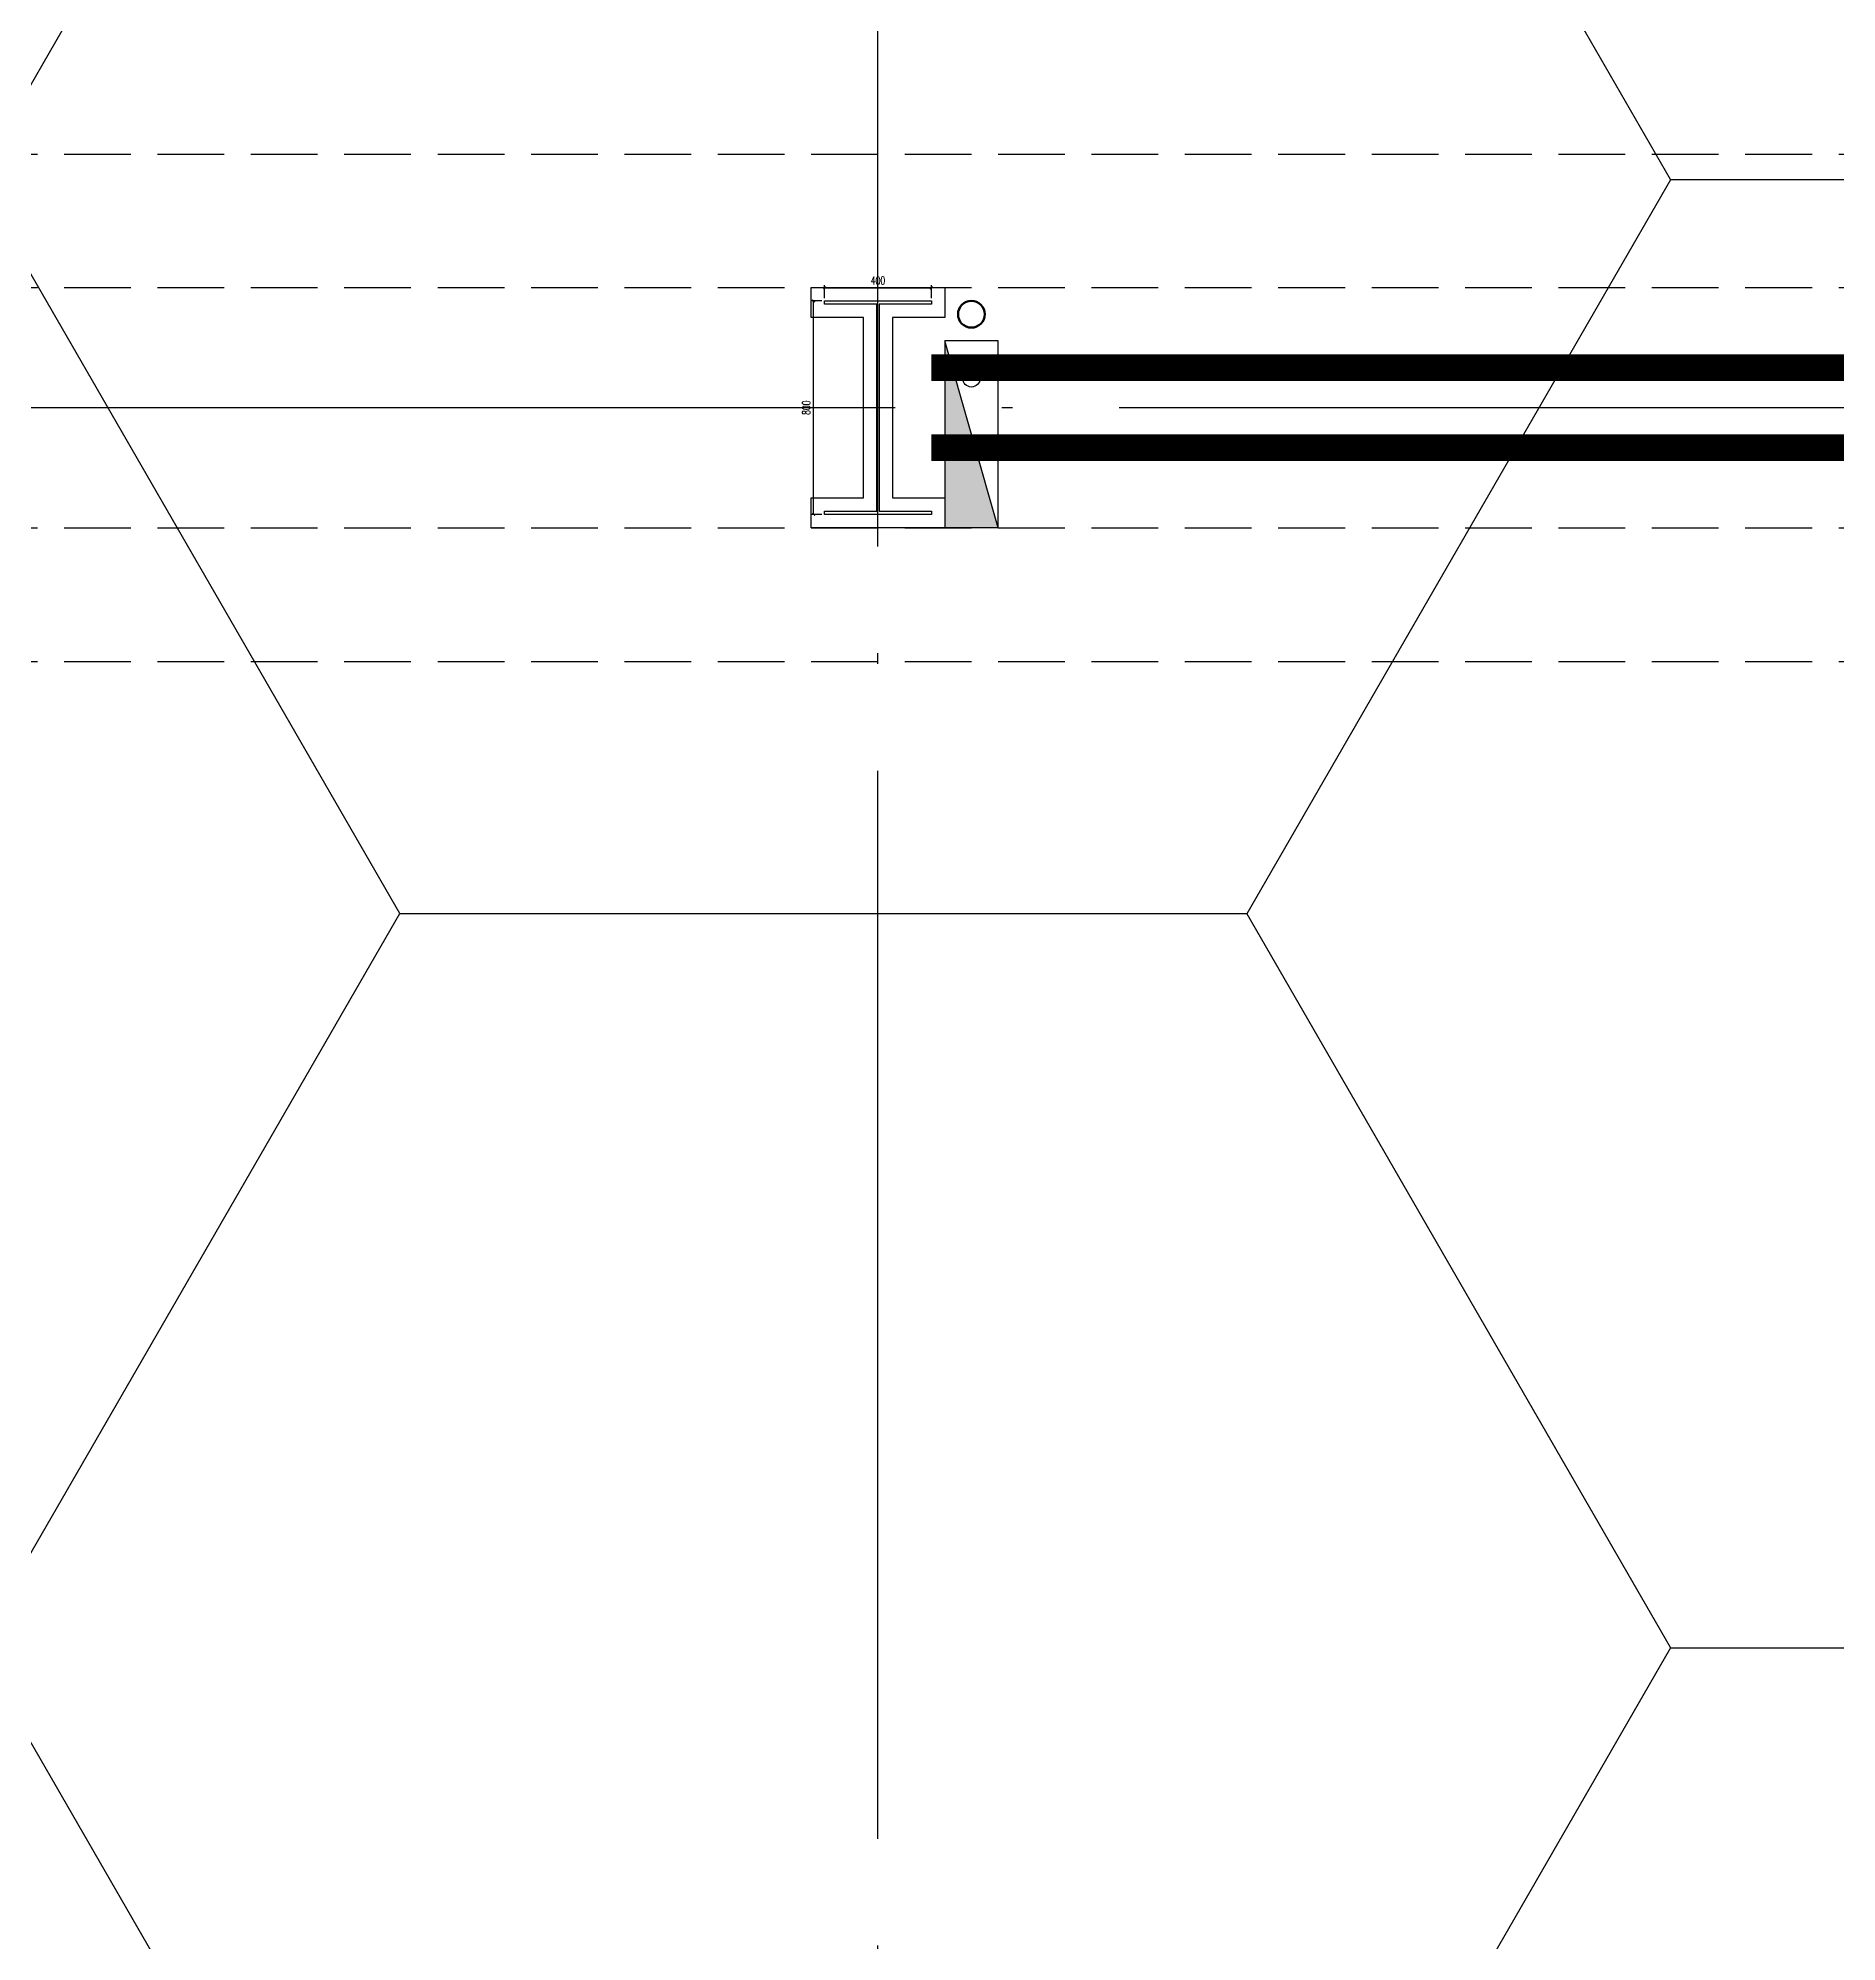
# Model space of a CAD drawing. Extents: x -821772 to -21949, y 506164 to 1049594.
# Drawn here: x -249002 to -242261, y 579073 to 586204 of the extents above; entities that cross this region are included whole.
import ezdxf
from ezdxf.xclip import XClip

# ---------------------------------------------------------------- set-up
doc = ezdxf.new("R2010")
doc.units = 0
doc.header["$LTSCALE"] = 1000
doc.header["$MEASUREMENT"] = 0
doc.header["$XCLIPFRAME"] = 2
for name, pattern in [('10平面20250807_t3$0$CENTER', [2, 1.25, -0.25, 0.25, -0.25]), ('10平面20250807_t3$0$DASH', [0.35, 0.25, -0.1]), ('10平面20250807_t3$0$DOTE', [2.42, 2, -0.2, 0.02, -0.2])]:
    doc.linetypes.add(name, pattern=pattern)
doc.layers.get('Defpoints').update_dxf_attribs({"color": 210})
for name, color, linetype in [('10平面20250807_t3$0$A-AXIS-DOTE', 8, '10平面20250807_t3$0$DOTE'), ('10平面20250807_t3$0$A-AXIS-DP', 8, 'Continuous'), ('10平面20250807_t3$0$A-HATCH-2', 8, 'Continuous'), ('10平面20250807_t3$0$A-LIN-V', 8, 'Continuous'), ('10平面20250807_t3$0$A-WINDOW', 8, 'Continuous'), ('10平面20250807_t3$0$AS-COLN', 8, 'Continuous'), ('10平面20250807_t3$0$AS-WALL', 8, 'Continuous'), ('10平面20250807_t3$0$SB_ZF消火栓', 10, 'Continuous'), ('10平面20250807_t3$0$SB_ZF消火栓M', 10, 'Continuous'), ('PUB_HATCH', 8, 'Continuous')]:
    doc.layers.add(name, color=color, linetype=linetype)
doc.layers.add('10平面20250807_t3$0$LG-ZF消防', color=1, linetype='Continuous', lineweight=60)
doc.layers.add('10平面20250807_t3$0$柱间支撑', color=8, linetype='10平面20250807_t3$0$CENTER', lineweight=0)
doc.styles.add('10平面20250807_t3$0$_TCH_DIM_T3', font='SIMPLEX', dxfattribs={"width": 0.705882, "bigfont": 'GBCBIG'})
doc.dimstyles.new('10平面20250807_t3$0$_TCH_ARCH&&10', dxfattribs={"dimtxt": 29.75, "dimasz": 10, "dimexe": 10, "dimexo": 10, "dimgap": 12.625, "dimtad": 1, "dimdec": 0, "dimzin": 0, "dimdsep": 46, "dimtxsty": '10平面20250807_t3$0$_TCH_DIM_T3', "dimblk": '10平面20250807_t3$0$_ArchTick', "dimcen": 0.09, "dimclrt": 7, "dimazin": 2, "dimtfac": 1, "dimtdec": 0, "dimtix": 1, "dimtmove": 2, "dimatfit": 3, "dimfxl": 0, "dimtolj": 1, "dimtzin": 0, "dimarcsym": 0})

# ---------------------------------------------------------------- blocks, each defined once
blk = doc.blocks.new('10平面20250807_t3$0$dote')
at = {"layer": '10平面20250807_t3$0$A-AXIS-DOTE', "ltscale": 2}
for p, q in [((-25117.8, -264080), (-25117.8, -167560.7)), ((100786.4, -220000), (-97273.6, -220000))]:
    blk.add_line(p, q, dxfattribs=at)
blk = doc.blocks.new('10平面20250807_t3$0$4324324')
at = {"layer": '10平面20250807_t3$0$A-HATCH-2', "linetype": '10平面20250807_t3$0$DASH'}
for p, q in [((-294754.2, 585770.1), (-128854.2, 585770.1)), ((-294754.2, 585270.1), (-128854.2, 585270.1)), ((-307354.2, 584369.9), (-128854.2, 584369.9)), ((-307354.2, 583869.9), (-128854.2, 583869.9))]:
    blk.add_line(p, q, dxfattribs=at)
blk = doc.blocks.new('10平面20250807_t3$0$_ArchTick')
at = {"color": 0, "linetype": 'ByBlock', "const_width": 0.4}
blk.add_lwpolyline([(-0.5, -0.5), (0.5, 0.5)], dxfattribs=at)
blk = doc.blocks.new('*D10492')
at = {"layer": '10平面20250807_t3$0$A-AXIS-DP', "color": 0, "lineweight": -2}
for p, q in [((-165054.2, 621030), (-165054.2, 621078.7)), ((-165054.2, 621068.7), (-164654.2, 621068.7)), ((-164654.2, 621030), (-164654.2, 621078.7))]:
    blk.add_line(p, q, dxfattribs=at)
at = {"layer": 'Defpoints', "color": 0}
for p in [(-164654.2, 621068.7), (-165054.2, 621020), (-164654.2, 621020)]:
    blk.add_point(p, dxfattribs=at)
at = {"layer": '10平面20250807_t3$0$A-AXIS-DP', "color": 0, "lineweight": -2, "xscale": 10, "yscale": 10, "zscale": 10, "rotation": 180}
blk.add_blockref('10平面20250807_t3$0$_ArchTick', (-165054.2, 621068.7), dxfattribs=at)
at = {"layer": '10平面20250807_t3$0$A-AXIS-DP', "color": 0, "lineweight": -2, "xscale": 10, "yscale": 10, "zscale": 10}
blk.add_blockref('10平面20250807_t3$0$_ArchTick', (-164654.2, 621068.7), dxfattribs=at)
at = {"layer": '10平面20250807_t3$0$A-AXIS-DP', "color": 7, "insert": (-164854.2, 621096.2), "char_height": 29.75, "attachment_point": 5, "style": '10平面20250807_t3$0$_TCH_DIM_T3'}
blk.add_mtext('\\A1;400', dxfattribs=at)
blk = doc.blocks.new('*D10493')
at = {"layer": '10平面20250807_t3$0$A-AXIS-DP', "color": 0, "lineweight": -2}
for p, q in [((-165064.2, 621020), (-165105.4, 621020)), ((-165095.4, 620220), (-165095.4, 621020)), ((-165064.2, 620220), (-165105.4, 620220))]:
    blk.add_line(p, q, dxfattribs=at)
at = {"layer": 'Defpoints', "color": 0}
for p in [(-165095.4, 621020), (-165054.2, 621020), (-165054.2, 620220)]:
    blk.add_point(p, dxfattribs=at)
at = {"layer": '10平面20250807_t3$0$A-AXIS-DP', "color": 0, "lineweight": -2, "xscale": 10, "yscale": 10, "zscale": 10}
for p, rotation in [((-165095.4, 621020), 90), ((-165095.4, 620220), 270)]:
    blk.add_blockref('10平面20250807_t3$0$_ArchTick', p, dxfattribs=dict(at, rotation=rotation))
at = {"layer": '10平面20250807_t3$0$A-AXIS-DP', "color": 7, "insert": (-165122.9, 620620), "char_height": 29.75, "attachment_point": 5, "rotation": 90, "style": '10平面20250807_t3$0$_TCH_DIM_T3'}
blk.add_mtext('\\A1;800', dxfattribs=at)
blk = doc.blocks.new('10平面20250807_t3$0$23124232432')
at = {"layer": '10平面20250807_t3$0$柱间支撑', "const_width": 100}
for points in [[(-237054.2, 584970), (-245654.2, 584970)], [(-237054.2, 584670), (-245654.2, 584670)]]:
    blk.add_lwpolyline(points, dxfattribs=at)
blk = doc.blocks.new('10平面20250807_t3$0$A$C5D961328')
at = {"layer": '10平面20250807_t3$0$SB_ZF消火栓'}
blk.add_hatch(color=256, dxfattribs=at).paths.add_polyline_path([(0, 40), (700, 40), (700, 240)])
at = {"layer": '10平面20250807_t3$0$A-LIN-V', "ltscale": 500}
blk.add_circle((350, 40), 10001.4, dxfattribs=at)
at = {"layer": '10平面20250807_t3$0$SB_ZF消火栓'}
for p, q in [((700, 240), (0, 240)), ((0, 240), (0, 40)), ((700, 240), (0, 40)), ((700, 240), (700, 40)), ((0, 40), (700, 40))]:
    blk.add_line(p, q, dxfattribs=at)
at = {"layer": '10平面20250807_t3$0$SB_ZF消火栓', "color": 1}
blk.add_circle((140, 140), 32.5, dxfattribs=at)
blk = doc.blocks.new('10平面20250807_t3$0$we42342343234')
at = {"layer": '10平面20250807_t3$0$LG-ZF消防'}
blk.add_circle((-245504.2, 585170), 50, dxfattribs=at)
at = {"layer": '10平面20250807_t3$0$SB_ZF消火栓M', "rotation": 270}
blk.add_blockref('10平面20250807_t3$0$A$C5D961328', (-245644.2, 585070), dxfattribs=at)
blk = doc.blocks.new('10平面20250807_t3$0$234243242332')
at = {"layer": '10平面20250807_t3$0$SB_ZF消火栓'}
blk.add_blockref('10平面20250807_t3$0$we42342343234', (0, 0), dxfattribs=at)
blk = doc.blocks.new('10平面20250807_t3$0$w42343243')
at = {"layer": '10平面20250807_t3$0$A-HATCH-2'}
blk.add_lwpolyline([(-165104.2, 621070), (-164604.2, 621070), (-164604.2, 620958), (-164800.2, 620958), (-164800.2, 620282), (-164604.2, 620282), (-164604.2, 620170), (-165104.2, 620170), (-165104.2, 620282), (-164908.2, 620282), (-164908.2, 620958), (-165104.2, 620958)], close=True, dxfattribs=at)
at = {"layer": '10平面20250807_t3$0$AS-COLN', "color": 3}
blk.add_lwpolyline([(-165054.2, 621020), (-164654.2, 621020), (-164654.2, 621008), (-164850.2, 621008), (-164850.2, 620232), (-164654.2, 620232), (-164654.2, 620220), (-165054.2, 620220), (-165054.2, 620232), (-164858.2, 620232), (-164858.2, 621008), (-165054.2, 621008)], close=True, dxfattribs=at)
at = {"layer": '10平面20250807_t3$0$A-AXIS-DP'}
for p1, p2, distance, picture, middle in [((-165054.2, 621020), (-164654.2, 621020), 48.8, '*D10492', (-164854.2, 621096.2)), ((-165054.2, 620220), (-165054.2, 621020), 41.2, '*D10493', (-165122.9, 620620))]:
    dim = blk.add_aligned_dim(p1=p1, p2=p2, distance=distance, dimstyle='10平面20250807_t3$0$_TCH_ARCH&&10', dxfattribs=at)
    dim.commit()
    dim.dimension.update_dxf_attribs({"geometry": picture, "text_midpoint": middle})
blk = doc.blocks.new('10平面20250807_t3$0$42343')
at = {"layer": '10平面20250807_t3$0$A-WINDOW'}
blk.add_blockref('10平面20250807_t3$0$w42343243', (-81000, -35800), dxfattribs=at)
blk = doc.blocks.new('10平面20250807_t3')
at = {"layer": '10平面20250807_t3$0$A-WINDOW'}
for name in ['10平面20250807_t3$0$42343', '10平面20250807_t3$0$4324324']:
    blk.add_blockref(name, (0, 0), dxfattribs=at)
at = {"layer": '10平面20250807_t3$0$AS-WALL'}
blk.add_blockref('10平面20250807_t3$0$dote', (-220736.4, 804820), dxfattribs=at)
at = {"layer": '10平面20250807_t3$0$SB_ZF消火栓', "linetype": 'Continuous'}
blk.add_blockref('10平面20250807_t3$0$234243242332', (0, 0), dxfattribs=at)
at = {"layer": '10平面20250807_t3$0$柱间支撑'}
blk.add_blockref('10平面20250807_t3$0$23124232432', (0, 0), dxfattribs=at)

msp = doc.modelspace()

# ---------------------------------------------------------------- block references
at = {"ltscale": 100}
ref = msp.add_blockref('10平面20250807_t3', (0, 0), dxfattribs=at)
XClip(ref).set_block_clipping_path([(-386212.6353242097, 506163.79756496), (-21948.7593967821, 884998.2285294847)])

# ---------------------------------------------------------------- next in the draw order: hatches: boundary and pattern name
at = {"layer": 'PUB_HATCH', "ltscale": 5000}
h = msp.add_hatch(dxfattribs=at)
h.set_pattern_fill('HONEY', color=8, scale=2000)
h.set_pattern_definition([(0, (0, 0), (4762.5, 2749.63), [3175, -6350]), (120, (0, 0), (-4762.499, 2749.631), [3175, -6350]), (60, (0, 0), (0.0006, 5499.261), [-6350, 3175])])
h.paths.add_polyline_path([(-252854.2, 548219.9), (-252854.2, 548720), (-254254.2, 548720), (-254254.2, 548219.9), (-313754.2, 548219.9), (-313754.2, 567383.2), (-296221.3, 621420), (-254254.2, 621420), (-254254.2, 620920), (-252854.2, 620920), (-252854.2, 621420), (-200254.2, 621420), (-200254.2, 620920), (-198854.2, 620920), (-198854.2, 621420), (-146254.2, 621420), (-146254.2, 620920), (-144854.2, 620920), (-144854.2, 621420), (-128054.2, 621420), (-128054.2, 548219.9), (-144854.2, 548219.9), (-144854.2, 548720), (-146254.2, 548720), (-146254.2, 548219.9), (-198854.2, 548219.9), (-198854.2, 548720), (-200254.2, 548720), (-200254.2, 548219.9)])

doc.saveas('drawing.dxf')
